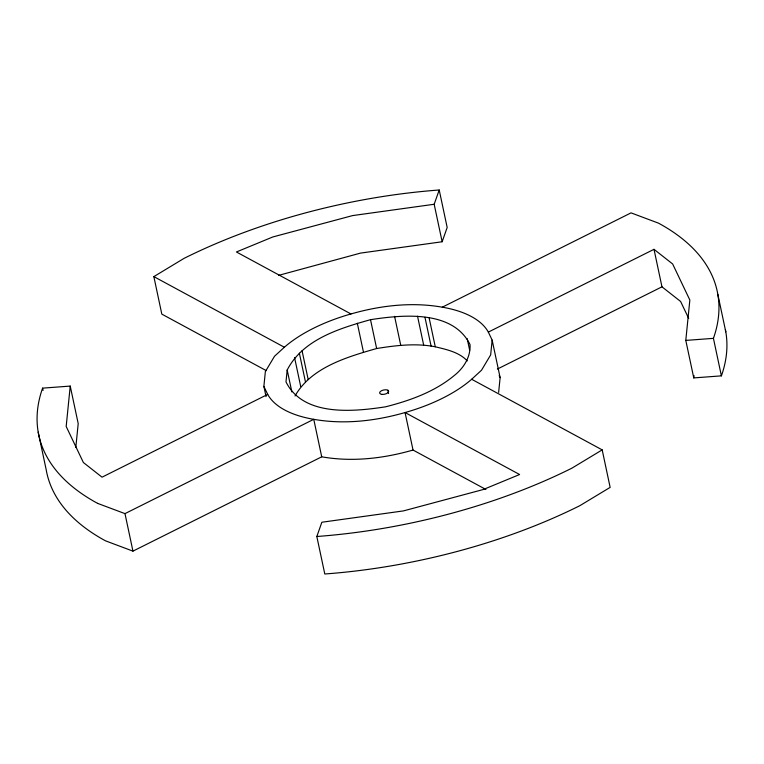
<?xml version="1.0" encoding="UTF-8"?>
<svg xmlns="http://www.w3.org/2000/svg" width="764" height="764" viewBox="0 0 764 764"><rect width="100%" height="100%" fill="white"/><g stroke="black" fill="none" stroke-linecap="round" stroke-linejoin="round"><path stroke-width="1.15" d="M43.09 390.414L42.612 388.141L70.231 386.087L66.181 426.465L83.391 462.526L102.032 477.175L267.696 394.405L263.876 386.383L265.356 371.61L274.515 356.263L284.361 347.238A115.307 54.311 -12 0 1 350.972 313.956C380.415 305.485 411.939 301.818 442.28 307.185A115.641 54.464 -12 0 1 488.33 332.101L492.15 340.114L500.124 377.617L498.644 392.39M75.817 447.341L78.205 423.59L70.231 386.087M287.188 369.996L285.994 381.904C303.375 416.896 353.589 411.7 385.514 406.83C409.896 400.623 434.334 391.942 453.969 375.754C463.557 368.296 470.777 357.103 470.041 344.593C452.66 309.611 402.437 314.797 370.511 319.677C339.579 328.386 302.945 339.359 287.188 369.996L291.848 391.913M492.15 340.114L490.669 354.888L481.511 370.234L471.665 379.269A115.307 54.311 -12 0 1 405.063 412.541C375.621 421.021 344.087 424.688 313.756 419.321A115.641 54.464 -12 0 1 267.696 394.405M725.38 329.618A346.369 163.143 -12 0 1 721.407 375.859L693.769 377.913L685.795 340.41L689.844 300.042L672.645 263.972L654.003 249.322L488.33 332.101M693.769 377.913L694.008 375.535M471.665 379.269L602.185 449.881L610.149 487.384L579.876 505.663A346.856 163.372 -12 0 1 324.796 573.993L316.821 536.509L321.854 522.242L403.43 510.906L483.278 489.514L519.606 474.52L405.063 412.541L413.037 450.044L485.923 489.485M278.526 275.393L360.57 253.094L442.146 241.758L434.172 204.265L439.214 189.997A346.856 163.372 -12 0 0 184.114 258.337L153.85 276.616L161.815 314.119L266.225 370.607M442.146 241.758L447.179 227.491L439.214 189.997M295.019 395.981C311.225 367.341 346.961 357.036 376.642 348.518C395.962 345.414 415.874 342.988 435.27 346.789C446.462 349.482 459.164 352.166 467.272 360.904M602.185 449.881L571.911 468.16A346.856 163.372 -12 0 1 316.821 536.5M442.28 307.185L631.045 212.869L658.453 223.136A346.369 163.143 -12 0 1 713.433 338.356L721.388 375.859M97.572 503.361L124.981 513.628L313.756 419.321L321.72 456.815C352.061 462.191 383.585 458.515 413.037 450.044M38.2 432.137L46.174 469.631A346.369 163.143 -12 0 0 105.556 540.855L132.955 551.13L321.72 456.815M497.364 369.069L661.968 286.825L680.609 301.474L688.708 318.445M434.172 204.265L352.596 215.591L272.758 236.983L236.42 251.977L350.962 313.956M685.795 340.41L713.423 338.356M153.85 276.616L284.361 347.238M499.169 375.611L500.124 377.617M717.826 294.369L725.8 331.863M654.003 249.322L661.968 286.825M467.196 338.633L469.65 350.17M429.139 317.939L435.27 346.789M424.965 317.308L431.097 346.159M417.526 316.181L423.657 345.032M394.587 316.334L400.718 345.175M387.864 390.242L388.561 393.479M370.511 319.677L376.642 348.518M357.313 323.21L363.444 352.061M302.057 350.743L308.198 379.593M299.364 353.216L305.495 382.067M294.57 357.619L300.701 386.46M263.876 386.383L266.053 396.611M124.981 513.628L132.955 551.13M97.591 503.352A346.369 163.143 -12 0 1 42.593 388.141M382.21 394.405A4.594 2.168 -12 0 0 388.647 391.187A4.594 2.168 -12 0 0 381.58 390.7A4.594 2.168 -12 0 0 382.21 394.405"/></g></svg>
